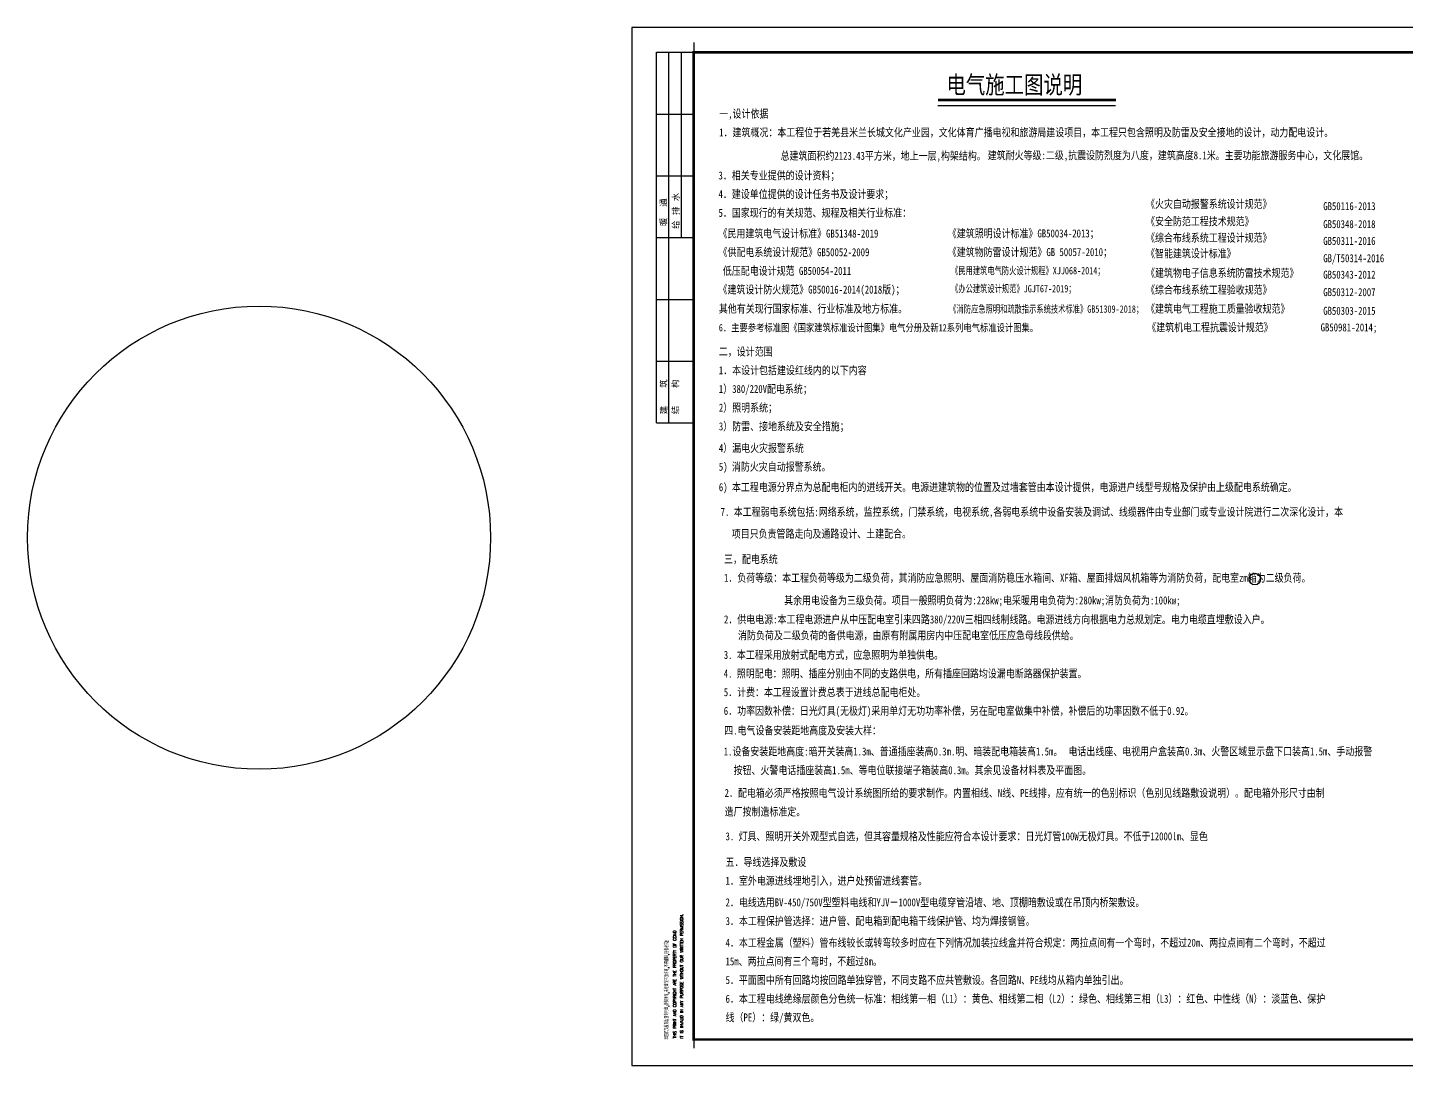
# Model space of a CAD drawing. Extents: x 815029915 to 815825525, y 579155098 to 579748855.
# Drawn here: x 815439213 to 815495029, y 579409444 to 579451444 of the extents above; entities that cross this region are included whole.
import ezdxf

# ---------------------------------------------------------------- set-up
doc = ezdxf.new("R2010")
doc.units = 0
doc.header["$LTSCALE"] = 100
doc.header["$MEASUREMENT"] = 0
for name, color, linetype in [('E-CAPL-1', 7, 'Continuous'), ('QD', 3, 'Continuous'), ('TAB', 7, 'Continuous'), ('TK', 7, 'Continuous'), ('zm', 1, 'Continuous')]:
    doc.layers.add(name, color=color, linetype=linetype)
doc.styles.add('-宋体', font='', dxfattribs={"width": 0.8})
doc.styles.add('CCIAD-图框(会签栏)', font='txt.shx', dxfattribs={"bigfont": 'hztxt.shx'})
doc.styles.add('CCIAD-图框(版权说明)', font='txt.shx', dxfattribs={"width": 0.7, "bigfont": 'gbcbig.shx'})
doc.styles.get('-宋体').set_extended_font_data('SimSun')

# ---------------------------------------------------------------- blocks, each defined once
blk = doc.blocks.new('l')
at = {"layer": 'TK'}
blk.add_lwpolyline([(815463677, 579451444), (815463677, 579409444), (815547777, 579409444), (815547777, 579451444)], close=True, dxfattribs=at)

msp = doc.modelspace()

# ---------------------------------------------------------------- linework, layer by layer
at = {"layer": 'E-CAPL-1', "color": 1, "linetype": 'Continuous', "const_width": 108}
for points in [[(815476064.5, 579448513.7), (815483266.3, 579448513.7)], [(815476064.5, 579448513.7), (815483266.3, 579448513.7)], [(815476064.5, 579448513.7), (815483266.3, 579448513.7)], [(815476064.5, 579448513.7), (815483266.3, 579448513.7)], [(815476064.5, 579448513.7), (815483266.3, 579448513.7)], [(815476497.7, 579448513.7), (815483266.3, 579448513.7)]]:
    msp.add_lwpolyline(points, dxfattribs=at)
at = {"layer": 'TAB'}
msp.add_line((815476062.1, 579448297.4), (815483249, 579448297.4), dxfattribs=at)
at = {"layer": 'TAB', "color": 1}
msp.add_line((815476062.1, 579448297.4), (815483249, 579448297.4), dxfattribs=at)
at = {"layer": 'TK'}
for p, q in [((815466177.3, 579450835.8), (815466177.3, 579450444.5)), ((815464677.3, 579450444.5), (815466177.3, 579450444.5)), ((815464677.3, 579442944.5), (815464677.3, 579450444.5)), ((815465177.3, 579442944.5), (815465177.3, 579450444.5)), ((815465677.3, 579442944.5), (815465677.3, 579450444.5)), ((815466177.3, 579442944.5), (815466177.3, 579450444.5)), ((815464677.3, 579447944.5), (815466177.3, 579447944.5)), ((815464677.3, 579445444.5), (815466177.3, 579445444.5)), ((815464677.3, 579435444.5), (815464677.3, 579442944.5)), ((815464677.3, 579442944.5), (815466177.3, 579442944.5)), ((815464677.3, 579442944.5), (815466177.3, 579442944.5)), ((815465177.3, 579435444.5), (815465177.3, 579442944.5)), ((815464677.3, 579440444.5), (815466177.3, 579440444.5)), ((815464677.3, 579437944.5), (815466177.3, 579437944.5)), ((815464677.3, 579435444.5), (815466177.3, 579435444.5)), ((815466177.3, 579410535.8), (815466177.3, 579410144.5))]:
    msp.add_line(p, q, dxfattribs=at)
at = {"layer": 'TK', "const_width": 100}
msp.add_lwpolyline([(815466177.3, 579410490.1), (815466177.3, 579450444.5), (815546777.3, 579450444.5), (815546777.3, 579410490.1)], close=True, dxfattribs=at)
at = {"layer": 'zm', "color": 1, "ltscale": 10}
msp.add_circle((815448585.4, 579430803.2), 9372, dxfattribs=at)
at = {"layer": 'zm', "color": 1}
msp.add_circle((815488892.8, 579429127), 233.3, dxfattribs=at)

# ---------------------------------------------------------------- block references
msp.add_blockref('l', (0, 0), dxfattribs=at)

# ---------------------------------------------------------------- texts
at = {"layer": 'QD', "color": 3, "style": '-宋体'}
for s, height, width, p in [('电气施工图说明', 720, 0.8, (815476408.8, 579448773, 0)), ('一,设计依据', 324, 0.8, (815467210.8, 579447796.9)), ('1．建筑概况：本工程位于若羌县米兰长城文化产业园，文化体育广播电视和旅游局建设项目，本工程只包含照明及防雷及安全接地的设计，动力配电设计。', 324, 0.8, (815467210.8, 579447040.9)), ('总建筑面积约2123.43平方米，地上一层,构架结构。', 324, 0.8, (815469695.3, 579446093.9)), ('  建筑耐火等级:二级,抗震设防烈度为八度，建筑高度8.1米。主要功能旅游服务中心，文化展馆。 ', 324, 0.8, (815477727.8, 579446112.5, 0)), ('3．相关专业提供的设计资料；', 324, 0.8, (815467182, 579445297.8)), ('4．建设单位提供的设计任务书及设计要求；', 324, 0.8, (815467182, 579444541.8)), ('     《火灾自动报警系统设计规范》', 324, 0.8, (815483606.6, 579444144.1)), ('GB50116-2013', 324, 0.8, (815491661.5, 579444057.2)), ('5．国家现行的有关规范、规程及相关行业标准：', 324, 0.8, (815467182, 579443785.8)), ('     《安全防范工程技术规范》', 324, 0.8, (815483606.6, 579443439.8)), ('《民用建筑电气设计标准》GB51348-2019', 324, 0.8, (815467182, 579442948.2)), ('《建筑照明设计标准》GB50034-2013；', 324, 0.8, (815476463.4, 579442952.5)), ('GB50348-2018', 324, 0.8, (815491661.5, 579443329.5)), ('     《综合布线系统工程设计规范》', 324, 0.8, (815483606.6, 579442776)), ('GB50311-2016', 324, 0.8, (815491661.5, 579442649)), ('《供配电系统设计规范》GB50052-2009', 324, 0.8, (815467182, 579442192.2)), ('《建筑物防雷设计规范》GB 50057-2010；', 324, 0.8, (815476463.4, 579442196.5)), ('     《智能建筑设计标准》', 324, 0.8, (815483606.6, 579442142)), ('GB/T50314-2016', 324, 0.8, (815491661.5, 579441949)), (' 低压配电设计规范 GB50054-2011', 324, 0.8, (815467182, 579441436.2)), ('     《建筑物电子信息系统防雷技术规范》', 324, 0.8, (815483606.6, 579441353.2)), ('GB50343-2012', 324, 0.8, (815491661.5, 579441284.7)), ('《建筑设计防火规范》GB50016-2014(2018版)；', 324, 0.8, (815467182, 579440680.2)), ('     《综合布线系统工程验收规范》', 324, 0.8, (815483606.6, 579440670.5)), ('GB50312-2007', 324, 0.8, (815491661.5, 579440577.4)), ('其他有关现行国家标准、行业标准及地方标准。', 324, 0.8, (815467196, 579439905)), ('《消防应急照明和疏散指示系统技术标准》GB51309-2018；', 300, 0.7, (815476520.9, 579439905)), ('     《建筑电气工程施工质量验收规范》', 324, 0.8, (815483606.6, 579439905.3)), ('GB50303-2015', 324, 0.8, (815491661.5, 579439821.6)), ('《建筑机电工程抗震设计规范》           GB50981-2014;', 324, 0.8, (815484535, 579439150)), ('二，设计范围', 324, 0.8, (815467196, 579438169.1)), ('1．本设计包括建设红线内的以下内容', 324, 0.8, (815467196, 579437413.1)), ('1）380/220V配电系统；', 324, 0.8, (815467196, 579436657.1)), ('2）照明系统；', 324, 0.8, (815467196, 579435901.1)), ('3）防雷、接地系统及安全措施；', 324, 0.8, (815467196, 579435145.1)), ('4）漏电火灾报警系统', 324, 0.8, (815467196, 579434266.3)), ('5) 消防火灾自动报警系统。', 324, 0.8, (815467196, 579433510.3)), ('6) 本工程电源分界点为总配电柜内的进线开关。电源进建筑物的位置及过墙套管由本设计提供，电源进户线型号规格及保护由上级配电系统确定。', 324, 0.8, (815467196, 579432684.3)), ('7. 本工程弱电系统包括:网络系统，监控系统，门禁系统，电视系统,各弱电系统中设备安装及调试、线缆器件由专业部门或专业设计院进行二次深化设计，本', 324, 0.8, (815467268.5, 579431684)), ('项目只负责管路走向及通路设计、土建配合。', 324, 0.8, (815467718.1, 579430798)), ('三，配电系统', 324, 0.8, (815467403.1, 579429770.7)), ('1．负荷等级：本工程负荷等级为二级负荷，其消防应急照明、屋面消防稳压水箱间、XF箱、屋面排烟风机箱等为消防负荷，配电室zm箱为二级负荷。', 324, 0.8, (815467403.1, 579429014.7)), ('其余用电设备为三级负荷。项目一般照明负荷为:228kw;电采暖用电负荷为:280kw;消防负荷为:100kw;', 324, 0.8, (815469840.6, 579428101.7)), ('2．供电电源:本工程电源进户从中压配电室引来四路380/220V三相四线制线路。电源进线方向根据电力总规划定。电力电缆直埋敷设入户。', 324, 0.8, (815467403.1, 579427331.4)), ('消防负荷及二级负荷的备供电源，由原有附属用房内中压配电室低压应急母线段供给。', 324, 0.8, (815467971.5, 579426685.6)), ('3. 本工程采用放射式配电方式，应急照明为单独供电。', 324, 0.8, (815467395.6, 579425897.6)), ('4. 照明配电：照明、插座分别由不同的支路供电，所有插座回路均设漏电断路器保护装置。', 324, 0.8, (815467395.6, 579425141.6)), ('5．计费：本工程设置计费总表于进线总配电柜处。', 324, 0.8, (815467395.6, 579424385.6)), ('6．功率因数补偿：日光灯具(无极灯)采用单灯无功功率补偿，另在配电室做集中补偿，补偿后的功率因数不低于0.92。', 324, 0.8, (815467395.6, 579423629.6)), ('四.电气设备安装距地高度及安装大样：', 324, 0.8, (815467412.4, 579422837.2)), ('     1.设备安装距地高度:暗开关装高1.3m、普通插座装高0.3m.明、暗装配电箱装高1.5m。', 324, 0.8, (815466511.2, 579421987.1)), ('       电话出线座、电视用户盒装高0.3m、火警区域显示盘下口装高1.5m、手动报警', 324, 0.8, (815480112.6, 579421991)), ('         按钮、火警电话插座装高1.5m、等电位联接端子箱装高0.3m。其余见设备材料表及平面图。', 324, 0.8, (815466206.1, 579421228.3)), ('2．配电箱必须严格按照电气设计系统图所给的要求制作。内置相线、N线、PE线排，应有统一的色别标识（色别见线路敷设说明）。配电箱外形尺寸由制', 324, 0.8, (815467428.2, 579420308.3)), ('造厂按制造标准定。', 324, 0.8, (815467428.2, 579419552.3)), ('3. 灯具、照明开关外观型式自选，但其容量规格及性能应符合本设计要求：日光灯管100W无极灯具。不低于12000lm、显色', 324, 0.8, (815467464.7, 579418553.6)), ('五．导线选择及敷设', 324, 0.8, (815467467.9, 579417511.2)), ('1．室外电源进线埋地引入，进户处预留进线套管。', 324, 0.8, (815467467.9, 579416755.2)), ('2．电线选用BV-450/750V型塑料电线和YJV－1000V型电缆穿管沿墙、地、顶棚暗敷设或在吊顶内桥架敷设。', 324, 0.8, (815467467.9, 579415881.7)), ('3．本工程保护管选择：进户管、配电箱到配电箱干线保护管、均为焊接钢管。', 324, 0.8, (815467467.9, 579415125.7)), ('4．本工程金属（塑料）管布线较长或转弯较多时应在下列情况加装拉线盒并符合规定：两拉点间有一个弯时，不超过20m、两拉点间有二个弯时，不超过', 324, 0.8, (815467467.9, 579414249.2)), ('15m、两拉点间有三个弯时，不超过8m。', 324, 0.8, (815467467.9, 579413493.2)), ('5．平面图中所有回路均按回路单独穿管，不同支路不应共管敷设。各回路N、PE线均从箱内单独引出。', 324, 0.8, (815467467.9, 579412737.2)), ('6．本工程电线绝缘层颜色分色统一标准：相线第一相（L1）：黄色、相线第二相（L2）：绿色、相线第三相（L3）：红色、中性线（N）：淡蓝色、保护', 324, 0.8, (815467467.9, 579411981.2)), ('线（PE）：绿/黄双色。', 324, 0.8, (815467467.9, 579411225.2))]:
    msp.add_text(s, height=height, dxfattribs=dict(at, width=width)).set_placement(p)
at = {"layer": 'QD', "color": 3, "ltscale": 0.8, "style": '-宋体', "width": 0.8}
msp.add_text('6．主要参考标准图《国家建筑标准设计图集》电气分册及新12系列电气标准设计图集。', height=300, dxfattribs=at).set_placement((815467196, 579439149))
at = {"layer": 'TK', "style": 'CCIAD-图框(会签栏)'}
for s, p in [('暖  通', (815465103.9, 579443409.8)), ('给 排 水', (815465603.8, 579443300)), ('建   筑', (815465112.7, 579435800)), ('结   构', (815465586.3, 579435800))]:
    msp.add_text(s, height=250, rotation=90, dxfattribs=at).set_placement(p)
at = {"layer": 'TK', "style": 'CCIAD-图框(版权说明)', "width": 0.8}
for s, height, p in [('IT IS INVALID IN ANY PURPOSE WITHOUT OUR WRITTEN PERMISSION.', 120, (815465748.8, 579410535.6)), ('THIS PRINT AND COPYRIGHT ARE THE PROPERTY OF CCIAD ', 120, (815465467.6, 579410535.6)), ('本图须加盖院出图专用章,版权所有,未经本院书面许可,不得翻制,违者必究!', 150, (815465154.9, 579410493.3))]:
    msp.add_text(s, height=height, rotation=90, dxfattribs=at).set_placement(p)
at = {"layer": 'zm', "style": '-宋体', "width": 0.7}
for s, p in [('《民用建筑电气防火设计规程》XJJ068-2014；', (815476595.3, 579441457.9)), ('《办公建筑设计规范》JGJT67-2019；', (815476595.3, 579440728.9))]:
    msp.add_text(s, height=300, dxfattribs=at).set_placement(p)

doc.saveas('drawing.dxf')
